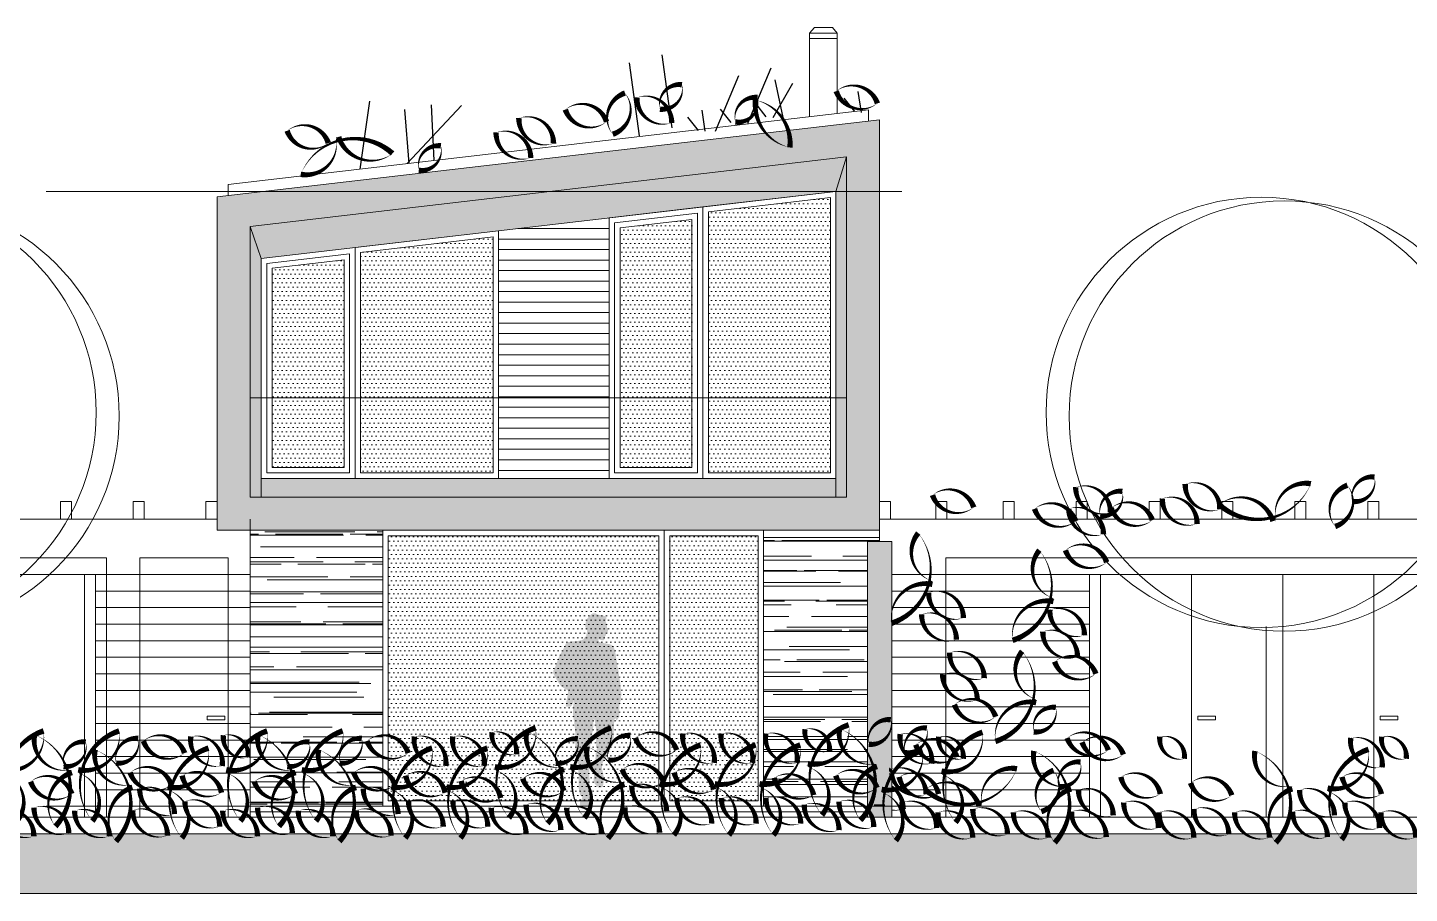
# Model space of a CAD drawing. Header units: metres. Extents: x -686 to 211, y -481 to 125.
# Drawn here: x -603.69 to -591.18, y -342.67 to -334.83 of the extents above; entities that cross this region are included whole.
import ezdxf

# ---------------------------------------------------------------- set-up
doc = ezdxf.new("R2010")
doc.units = ezdxf.units.M
doc.linetypes.add('ČERCHOVANÁ', pattern=[25.4, 12.7, -6.35, 0, -6.35])
doc.layers.add('FLOATINGWINDOWS', color=2, linetype='Continuous', plot=False)
for name, color, linetype in [('SRAFA', 251, 'Continuous'), ('SRAFY', 3, 'Continuous'), ('srafy sklo', 252, 'Continuous'), ('stafaz', 254, 'Continuous'), ('stávající stromy', 86, 'Continuous'), ('zariz.predmety', 203, 'Continuous'), ('ZDIVO', 1, 'Continuous')]:
    doc.layers.add(name, color=color, linetype=linetype)
pattern_1 = [(0, (-319.36679, 14.72619), (0.01984375, 0.0396875), [0, -0.0396875])]
pattern_2 = [(0, (-319.36679, 14.72619), (0, 0.09525), [])]

msp = doc.modelspace()

# ---------------------------------------------------------------- hatches: boundary and pattern name
at = {"linetype": 'Continuous', "lineweight": 0}
h = msp.add_hatch(dxfattribs=at)
h.set_pattern_fill('DOTS', color=256, scale=0.025, style=0)
h.set_pattern_definition(pattern_1)
h.paths.add_polyline_path([(-596.42, -336.371), (-597.525, -336.5), (-597.525, -338.185), (-596.42, -338.185)])
h = msp.add_hatch(dxfattribs=at)
h.set_pattern_fill('DOTS', color=256, scale=0.025, style=0)
h.set_pattern_definition(pattern_1)
h.paths.add_polyline_path([(-597.675, -336.568), (-598.325, -336.644), (-598.325, -338.185), (-597.675, -338.185)])
h = msp.add_hatch(dxfattribs=at)
h.set_pattern_fill('DOTS', color=256, scale=0.025, style=0)
h.set_pattern_definition(pattern_1)
h.paths.add_polyline_path([(-599.475, -336.727), (-600.675, -336.867), (-600.675, -338.185), (-599.475, -338.185)])
h = msp.add_hatch(dxfattribs=at)
h.set_pattern_fill('DOTS', color=256, scale=0.025, style=0)
h.set_pattern_definition(pattern_1)
h.paths.add_polyline_path([(-600.825, -336.935), (-601.475, -337.011), (-601.475, -338.185), (-600.825, -338.185)])
h = msp.add_hatch(dxfattribs=at)
h.set_pattern_fill('DOTS', color=256, scale=0.025, style=0)
h.set_pattern_definition(pattern_1)
h.paths.add_polyline_path([(-600.825, -338.185), (-601.475, -338.185), (-601.475, -338.815), (-600.825, -338.815)])
h = msp.add_hatch(dxfattribs=at)
h.set_pattern_fill('DOTS', color=256, scale=0.025, style=0)
h.set_pattern_definition(pattern_1)
h.paths.add_polyline_path([(-599.475, -338.185), (-600.675, -338.185), (-600.675, -338.865), (-599.475, -338.865)])
h = msp.add_hatch(dxfattribs=at)
h.set_pattern_fill('DOTS', color=256, scale=0.025, style=0)
h.set_pattern_definition(pattern_1)
h.paths.add_polyline_path([(-597.675, -338.185), (-598.325, -338.185), (-598.325, -338.815), (-597.675, -338.815)])
h = msp.add_hatch(dxfattribs=at)
h.set_pattern_fill('DOTS', color=256, scale=0.025, style=0)
h.set_pattern_definition(pattern_1)
h.paths.add_polyline_path([(-596.42, -338.185), (-597.525, -338.185), (-597.525, -338.865), (-596.42, -338.865)])
h = msp.add_hatch(dxfattribs=at)
h.set_pattern_fill('AR-RROOF', color=256, scale=0.008, style=0)
h.set_pattern_definition([(0, (-229.82789, -79.5359), (0.44704, 0.2032), [3.048, -0.4064, 1.016, -0.2032]), (0, (-229.55763, -79.4343), (-0.2032, 0.270256), [0.6096, -0.067056, 1.2192, -0.1524]), (0, (-229.72629, -79.36319), (1.05664, 0.136144), [1.6256, -0.28448, 0.8128, -0.2032])])
h.paths.add_polyline_path([(-600.475, -339.285), (-601.675, -339.285), (-601.675, -341.885), (-600.475, -341.885)])
h = msp.add_hatch(dxfattribs=at)
h.set_pattern_fill('DOTS', color=256, scale=0.025, style=0)
h.set_pattern_definition(pattern_1)
h.paths.add_polyline_path([(-597.975, -339.435), (-600.425, -339.435), (-600.425, -341.835), (-597.975, -341.835)])
h = msp.add_hatch(dxfattribs=at)
h.set_pattern_fill('DOTS', color=256, scale=0.025, style=0)
h.set_pattern_definition(pattern_1)
h.paths.add_polyline_path([(-597.075, -339.435), (-597.875, -339.435), (-597.875, -341.835), (-597.075, -341.835)])
h = msp.add_hatch(dxfattribs=at)
h.set_pattern_fill('AR-RROOF', color=256, scale=0.008, style=0)
h.set_pattern_definition([(0, (-319.36679, 14.72619), (0.44704, 0.2032), [3.048, -0.4064, 1.016, -0.2032]), (0, (-319.09653, 14.8278), (-0.2032, 0.270256), [0.6096, -0.067056, 1.2192, -0.1524]), (0, (-319.26519, 14.89891), (1.05664, 0.136144), [1.6256, -0.28448, 0.8128, -0.2032])])
h.paths.add_polyline_path([(-596.085, -339.485), (-595.975, -339.485), (-595.975, -339.385), (-597.025, -339.385), (-597.025, -341.885), (-596.085, -341.885)])
at = {"layer": 'SRAFA', "linetype": 'Continuous', "lineweight": 0}
h = msp.add_hatch(dxfattribs=at)
h.set_pattern_fill('LINE', color=256, scale=0.03, style=0)
h.set_pattern_definition(pattern_2)
h.paths.add_polyline_path([(-598.425, -336.555), (-599.425, -336.671), (-599.425, -338.185), (-598.425, -338.185)])
h = msp.add_hatch(dxfattribs=at)
h.set_pattern_fill('LINE', color=256, scale=0.03, style=0)
h.set_pattern_definition(pattern_2)
h.paths.add_polyline_path([(-598.425, -338.185), (-599.425, -338.185), (-599.425, -338.915), (-598.425, -338.915)])
at = {"layer": 'SRAFA', "linetype": 'Continuous'}
msp.add_hatch(color=256, dxfattribs=at).paths.add_polyline_path([(-657.785, -342.135), (-558.475, -342.135), (-558.475, -342.674), (-657.785, -342.674)])
at = {"layer": 'srafy sklo', "linetype": 'Continuous', "lineweight": 0}
for color, points in [(256, [(-595.975, -335.665), (-596.802, -335.761, -0.098463), (-596.787, -335.917, -0.164338), (-597.007, -335.785), (-601.546, -336.315), (-598.957, -336.315), (-596.275, -336.002), (-596.275, -336.315), (-595.975, -336.315)]), (256, [(-596.802, -335.761), (-597.007, -335.785, 0.164338), (-596.787, -335.917, 0.098463)]), (253, [(-596.275, -336.002), (-598.957, -336.315), (-596.37, -336.315)]), (253, [(-596.275, -336.002), (-596.37, -336.315), (-596.275, -336.315)]), (256, [(-601.675, -336.632), (-598.957, -336.315), (-601.546, -336.315), (-601.975, -336.365), (-601.975, -338.915), (-601.675, -338.915)]), (253, [(-596.37, -336.315), (-598.957, -336.315), (-601.675, -336.632), (-601.575, -336.922)]), (253, [(-596.275, -336.315), (-596.37, -336.315), (-596.37, -338.185), (-596.275, -338.185)]), (256, [(-595.975, -336.315), (-596.275, -336.315), (-596.275, -338.915), (-595.975, -338.915)]), (253, [(-601.575, -336.922), (-601.675, -336.632), (-601.675, -338.185), (-601.575, -338.185)]), (253, [(-601.575, -338.185), (-601.675, -338.185), (-601.675, -338.915), (-601.575, -338.915)]), (253, [(-596.275, -338.185), (-596.37, -338.185), (-596.37, -338.915), (-596.275, -338.915)]), (256, [(-601.675, -338.915), (-601.975, -338.915), (-601.975, -339.385), (-600.725, -339.385), (-600.725, -339.085), (-601.675, -339.085)]), (253, [(-601.575, -338.915), (-601.675, -338.915), (-601.675, -339.085), (-601.575, -339.085)]), (253, [(-596.37, -338.915), (-597.575, -338.915), (-598.425, -338.915), (-601.575, -338.915), (-601.575, -339.085), (-596.37, -339.085)]), (256, [(-595.975, -339.125), (-595.975, -338.915), (-596.275, -338.915), (-596.275, -339.085), (-600.725, -339.085), (-600.725, -339.385), (-595.975, -339.385)]), (253, [(-596.275, -338.915), (-596.37, -338.915), (-596.37, -339.085), (-596.275, -339.085)]), (256, [(-595.865, -339.485), (-596.085, -339.485), (-596.085, -341.985), (-595.865, -341.985), (-595.865, -341.6, -0.016056), (-595.867, -341.585, -0.472772), (-595.869, -341.549, -0.004975), (-595.865, -341.547), (-595.865, -340.226, -0.001196), (-595.867, -340.227, -0.086513), (-595.865, -340.12)])]:
    msp.add_hatch(color=color, dxfattribs=at).paths.add_polyline_path(points)
at = {"layer": 'stafaz', "linetype": 'Continuous', "ltscale": 0.001}
msp.add_hatch(color=256, dxfattribs=at).paths.add_polyline_path([(-598.563, -341.094), (-598.553, -341.109), (-598.551, -341.127), (-598.549, -341.142), (-598.547, -341.155), (-598.545, -341.17), (-598.543, -341.185), (-598.542, -341.205), (-598.542, -341.218), (-598.542, -341.232), (-598.542, -341.249), (-598.541, -341.263), (-598.541, -341.277), (-598.543, -341.291), (-598.545, -341.306), (-598.537, -341.319), (-598.544, -341.332), (-598.543, -341.342), (-598.535, -341.359), (-598.542, -341.385), (-598.545, -341.403), (-598.547, -341.416), (-598.547, -341.436), (-598.549, -341.462), (-598.56, -341.478), (-598.572, -341.493), (-598.576, -341.506), (-598.578, -341.526), (-598.578, -341.539), (-598.575, -341.553), (-598.57, -341.569), (-598.564, -341.588), (-598.561, -341.614), (-598.564, -341.639), (-598.564, -341.65), (-598.563, -341.663), (-598.556, -341.678), (-598.545, -341.691), (-598.533, -341.703), (-598.522, -341.714), (-598.51, -341.718), (-598.497, -341.713), (-598.484, -341.709), (-598.479, -341.694), (-598.476, -341.679), (-598.474, -341.663), (-598.474, -341.647), (-598.473, -341.633), (-598.474, -341.619), (-598.476, -341.603), (-598.478, -341.592), (-598.48, -341.58), (-598.485, -341.563), (-598.488, -341.549), (-598.489, -341.531), (-598.49, -341.508), (-598.48, -341.486), (-598.467, -341.467), (-598.46, -341.453), (-598.452, -341.441), (-598.442, -341.424), (-598.432, -341.407), (-598.426, -341.395), (-598.417, -341.376), (-598.41, -341.358), (-598.404, -341.344), (-598.394, -341.336), (-598.39, -341.32), (-598.386, -341.299), (-598.384, -341.286), (-598.383, -341.27), (-598.383, -341.252), (-598.384, -341.229), (-598.383, -341.202), (-598.381, -341.187), (-598.381, -341.173), (-598.38, -341.151), (-598.379, -341.133), (-598.378, -341.112), (-598.376, -341.097), (-598.365, -341.088), (-598.359, -341.11), (-598.35, -341.1), (-598.34, -341.086), (-598.333, -341.072), (-598.333, -341.055), (-598.333, -341.044), (-598.333, -341.028), (-598.333, -341.015), (-598.333, -340.997), (-598.333, -340.984), (-598.329, -340.964), (-598.325, -340.946), (-598.322, -340.932), (-598.319, -340.921), (-598.317, -340.91), (-598.316, -340.893), (-598.315, -340.882), (-598.315, -340.863), (-598.315, -340.852), (-598.317, -340.836), (-598.318, -340.825), (-598.319, -340.811), (-598.321, -340.791), (-598.323, -340.773), (-598.325, -340.759), (-598.327, -340.744), (-598.33, -340.733), (-598.333, -340.713), (-598.336, -340.696), (-598.337, -340.685), (-598.339, -340.664), (-598.341, -340.651), (-598.344, -340.635), (-598.349, -340.615), (-598.351, -340.602), (-598.353, -340.59), (-598.355, -340.574), (-598.357, -340.562), (-598.36, -340.548), (-598.362, -340.532), (-598.363, -340.519), (-598.366, -340.505), (-598.369, -340.49), (-598.372, -340.474), (-598.376, -340.462), (-598.382, -340.444), (-598.392, -340.432), (-598.404, -340.423), (-598.418, -340.417), (-598.433, -340.414), (-598.449, -340.411), (-598.467, -340.408), (-598.48, -340.405), (-598.495, -340.401), (-598.514, -340.397), (-598.524, -340.377), (-598.512, -340.373), (-598.502, -340.377), (-598.487, -340.38), (-598.474, -340.381), (-598.466, -340.37), (-598.463, -340.358), (-598.461, -340.347), (-598.454, -340.336), (-598.451, -340.322), (-598.439, -340.312), (-598.436, -340.299), (-598.436, -340.285), (-598.439, -340.275), (-598.444, -340.263), (-598.445, -340.251), (-598.445, -340.239), (-598.449, -340.227), (-598.456, -340.211), (-598.451, -340.192), (-598.45, -340.18), (-598.451, -340.169), (-598.462, -340.163), (-598.475, -340.158), (-598.486, -340.157), (-598.492, -340.155), (-598.526, -340.148), (-598.536, -340.143), (-598.549, -340.137), (-598.56, -340.137), (-598.571, -340.137), (-598.584, -340.144), (-598.595, -340.155), (-598.609, -340.169), (-598.624, -340.186), (-598.632, -340.202), (-598.636, -340.214), (-598.638, -340.23), (-598.639, -340.241), (-598.639, -340.252), (-598.638, -340.264), (-598.634, -340.276), (-598.623, -340.294), (-598.626, -340.315), (-598.63, -340.33), (-598.632, -340.342), (-598.643, -340.352), (-598.651, -340.362), (-598.66, -340.375), (-598.677, -340.381), (-598.694, -340.384), (-598.708, -340.387), (-598.72, -340.387), (-598.733, -340.389), (-598.747, -340.391), (-598.76, -340.392), (-598.773, -340.394), (-598.786, -340.396), (-598.799, -340.399), (-598.814, -340.409), (-598.823, -340.425), (-598.832, -340.446), (-598.837, -340.457), (-598.847, -340.476), (-598.858, -340.493), (-598.866, -340.507), (-598.874, -340.521), (-598.882, -340.54), (-598.888, -340.553), (-598.892, -340.566), (-598.896, -340.577), (-598.902, -340.596), (-598.911, -340.618), (-598.918, -340.633), (-598.925, -340.647), (-598.931, -340.661), (-598.931, -340.676), (-598.923, -340.694), (-598.912, -340.715), (-598.903, -340.732), (-598.894, -340.746), (-598.886, -340.76), (-598.878, -340.772), (-598.866, -340.787), (-598.851, -340.802), (-598.837, -340.813), (-598.824, -340.821), (-598.813, -340.827), (-598.796, -340.836), (-598.799, -340.871), (-598.801, -340.885), (-598.805, -340.903), (-598.809, -340.922), (-598.811, -340.936), (-598.813, -340.954), (-598.815, -340.965), (-598.817, -340.978), (-598.805, -340.984), (-598.789, -340.984), (-598.778, -340.984), (-598.764, -340.974), (-598.758, -340.962), (-598.752, -340.949), (-598.745, -340.933), (-598.743, -340.92), (-598.739, -340.907), (-598.742, -340.92), (-598.743, -340.931), (-598.745, -340.946), (-598.747, -340.957), (-598.75, -340.975), (-598.753, -340.995), (-598.753, -341.011), (-598.753, -341.023), (-598.753, -341.034), (-598.753, -341.045), (-598.752, -341.06), (-598.75, -341.072), (-598.746, -341.093), (-598.742, -341.111), (-598.74, -341.125), (-598.738, -341.139), (-598.737, -341.152), (-598.735, -341.171), (-598.733, -341.189), (-598.732, -341.21), (-598.731, -341.227), (-598.731, -341.24), (-598.73, -341.251), (-598.73, -341.265), (-598.729, -341.28), (-598.729, -341.301), (-598.729, -341.314), (-598.729, -341.335), (-598.729, -341.354), (-598.728, -341.367), (-598.727, -341.38), (-598.724, -341.401), (-598.723, -341.412), (-598.72, -341.425), (-598.718, -341.437), (-598.715, -341.449), (-598.713, -341.463), (-598.711, -341.476), (-598.709, -341.495), (-598.707, -341.519), (-598.705, -341.535), (-598.705, -341.553), (-598.704, -341.567), (-598.703, -341.582), (-598.702, -341.595), (-598.701, -341.606), (-598.701, -341.626), (-598.701, -341.639), (-598.701, -341.651), (-598.701, -341.671), (-598.701, -341.689), (-598.701, -341.71), (-598.7, -341.721), (-598.697, -341.738), (-598.694, -341.754), (-598.69, -341.768), (-598.689, -341.779), (-598.679, -341.79), (-598.666, -341.806), (-598.678, -341.825), (-598.685, -341.84), (-598.688, -341.854), (-598.69, -341.866), (-598.687, -341.877), (-598.671, -341.884), (-598.656, -341.885), (-598.646, -341.885), (-598.628, -341.885), (-598.611, -341.885), (-598.599, -341.882), (-598.589, -341.869), (-598.585, -341.854), (-598.591, -341.838), (-598.595, -341.826), (-598.599, -341.812), (-598.605, -341.793), (-598.601, -341.771), (-598.599, -341.758), (-598.599, -341.747), (-598.6, -341.736), (-598.6, -341.716), (-598.601, -341.697), (-598.601, -341.68), (-598.601, -341.667), (-598.602, -341.652), (-598.602, -341.634), (-598.603, -341.616), (-598.603, -341.597), (-598.603, -341.575), (-598.603, -341.562), (-598.603, -341.551), (-598.604, -341.53), (-598.604, -341.513), (-598.604, -341.494), (-598.602, -341.476), (-598.602, -341.457), (-598.6, -341.438), (-598.599, -341.425), (-598.598, -341.403), (-598.598, -341.383), (-598.596, -341.359), (-598.595, -341.344), (-598.594, -341.322), (-598.591, -341.304), (-598.589, -341.285), (-598.582, -341.256), (-598.579, -341.236), (-598.576, -341.224), (-598.575, -341.213), (-598.572, -341.2), (-598.571, -341.187), (-598.569, -341.172), (-598.568, -341.161), (-598.567, -341.145), (-598.566, -341.124), (-598.565, -341.112)])

# ---------------------------------------------------------------- linework, layer by layer
at = {"linetype": 'Continuous', "lineweight": 0}
for p, q in [((-601.575, -338.915), (-596.375, -338.915)), ((-596.085, -341.885), (-601.675, -341.885)), ((-596.085, -341.935), (-601.675, -341.935)), ((-595.965, -341.885), (-595.975, -341.885))]:
    msp.add_line(p, q, dxfattribs=at)
at = {"color": 251, "linetype": 'Continuous', "lineweight": 0}
for p, q in [((-603.075, -339.785), (-606.575, -339.785)), ((-603.175, -341.985), (-603.175, -339.785)), ((-603.075, -341.985), (-603.075, -339.785)), ((-603.075, -339.785), (-601.675, -339.785)), ((-594.075, -339.785), (-595.865, -339.785)), ((-590.575, -339.785), (-594.075, -339.785)), ((-594.075, -341.985), (-594.075, -339.785)), ((-593.975, -341.985), (-593.975, -339.785)), ((-593.15, -341.985), (-593.15, -339.785)), ((-592.325, -341.985), (-592.325, -339.785)), ((-591.5, -341.985), (-591.5, -339.785)), ((-603.075, -339.935), (-601.675, -339.935)), ((-594.075, -339.935), (-595.865, -339.935)), ((-594.075, -339.935), (-595.865, -339.935)), ((-603.075, -340.085), (-601.675, -340.085)), ((-594.075, -340.085), (-595.865, -340.085)), ((-603.075, -340.235), (-601.675, -340.235)), ((-594.075, -340.235), (-595.865, -340.235)), ((-603.075, -340.385), (-601.675, -340.385)), ((-594.075, -340.385), (-595.865, -340.385)), ((-594.075, -340.385), (-595.865, -340.385)), ((-603.075, -340.535), (-601.675, -340.535)), ((-594.075, -340.535), (-595.865, -340.535)), ((-603.075, -340.685), (-601.675, -340.685)), ((-594.075, -340.685), (-595.865, -340.685)), ((-603.075, -340.835), (-601.675, -340.835)), ((-594.075, -340.835), (-595.865, -340.835)), ((-594.075, -340.835), (-595.865, -340.835)), ((-603.075, -340.985), (-601.675, -340.985)), ((-594.075, -340.985), (-595.865, -340.985)), ((-603.075, -341.135), (-601.675, -341.135)), ((-594.075, -341.135), (-595.865, -341.135)), ((-603.075, -341.285), (-601.675, -341.285)), ((-594.075, -341.285), (-595.865, -341.285)), ((-594.075, -341.285), (-595.865, -341.285)), ((-603.075, -341.435), (-601.675, -341.435)), ((-594.075, -341.435), (-595.865, -341.435)), ((-603.075, -341.585), (-601.675, -341.585)), ((-603.075, -341.585), (-601.675, -341.585)), ((-594.075, -341.585), (-595.867, -341.585)), ((-603.075, -341.735), (-601.675, -341.735)), ((-594.075, -341.735), (-595.865, -341.735)), ((-594.075, -341.735), (-595.865, -341.735)), ((-603.075, -341.885), (-601.675, -341.885)), ((-594.075, -341.885), (-595.865, -341.885))]:
    msp.add_line(p, q, dxfattribs=at)
for points in [[(-593.092, -341.068), (-592.933, -341.068), (-592.933, -341.101), (-593.092, -341.101)], [(-591.442, -341.068), (-591.283, -341.068), (-591.283, -341.101), (-591.442, -341.101)]]:
    msp.add_lwpolyline(points, close=True, dxfattribs=at)
at = {"color": 251, "linetype": 'ČERCHOVANÁ', "lineweight": 0, "ltscale": 0.01, "const_width": 0.1, "flags": 128}
msp.add_lwpolyline([(-595.975, -341.867), (-595.975, -341.885)], dxfattribs=at)
at = {"layer": 'FLOATINGWINDOWS', "linetype": 'Continuous', "lineweight": 0}
for p, q in [((-595.775, -336.315), (-603.523, -336.315)), ((-601.675, -341.985), (-601.675, -339.285)), ((-595.775, -341.885), (-603.523, -341.885))]:
    msp.add_line(p, q, dxfattribs=at)
at = {"layer": 'SRAFA', "linetype": 'Continuous', "lineweight": 0}
msp.add_lwpolyline([(-657.785, -342.135), (-558.475, -342.135), (-558.475, -342.674), (-657.785, -342.674)], close=True, dxfattribs=at)
at = {"layer": 'SRAFY', "linetype": 'Continuous', "lineweight": 0}
for p, q in [((-596.61, -334.881), (-596.566, -334.831)), ((-596.403, -334.831), (-596.566, -334.831)), ((-596.36, -334.881), (-596.403, -334.831)), ((-596.61, -335.638), (-596.61, -334.881)), ((-596.36, -334.881), (-596.61, -334.881)), ((-596.36, -334.931), (-596.61, -334.931)), ((-596.36, -335.609), (-596.36, -334.881)), ((-596.075, -335.677), (-596.075, -335.576)), ((-595.975, -335.665), (-601.975, -336.365)), ((-595.975, -335.665), (-595.975, -339.385)), ((-596.275, -336.002), (-596.37, -336.315)), ((-596.275, -339.085), (-596.275, -336.002)), ((-601.875, -336.353), (-601.875, -336.253)), ((-596.37, -336.315), (-601.575, -336.922)), ((-596.37, -338.915), (-596.37, -336.315)), ((-601.975, -336.365), (-601.975, -339.385)), ((-601.675, -336.632), (-601.675, -339.085)), ((-601.675, -339.085), (-601.675, -336.632)), ((-601.575, -336.922), (-601.675, -336.632)), ((-600.725, -338.915), (-600.725, -336.823)), ((-601.575, -336.922), (-601.575, -338.915)), ((-601.675, -338.185), (-596.275, -338.185)), ((-601.579, -338.915), (-601.575, -338.915)), ((-601.579, -338.915), (-596.37, -338.915)), ((-601.575, -338.915), (-601.575, -339.085)), ((-596.37, -338.915), (-596.37, -339.085)), ((-601.675, -339.085), (-596.275, -339.085)), ((-601.975, -339.385), (-596.085, -339.385)), ((-601.975, -339.385), (-595.975, -339.385)), ((-601.975, -339.385), (-595.975, -339.385)), ((-601.675, -341.985), (-601.675, -339.385)), ((-600.475, -341.885), (-600.475, -339.385)), ((-597.025, -341.885), (-597.025, -339.385)), ((-595.975, -339.385), (-595.975, -339.485)), ((-596.085, -341.985), (-596.085, -339.485)), ((-596.085, -339.485), (-595.865, -339.485)), ((-595.865, -341.985), (-595.865, -339.485))]:
    msp.add_line(p, q, dxfattribs=at)
at = {"layer": 'SRAFY', "color": 251, "linetype": 'Continuous', "lineweight": 0}
for p, q in [((-601.975, -339.285), (-608.475, -339.285)), ((-589.475, -339.285), (-595.975, -339.285)), ((-602.975, -339.635), (-607.875, -339.635)), ((-602.975, -341.985), (-602.975, -339.635)), ((-602.675, -339.635), (-601.875, -339.635)), ((-602.675, -341.985), (-602.675, -339.635)), ((-601.875, -341.985), (-601.875, -339.635)), ((-595.375, -341.985), (-595.375, -339.635)), ((-590.475, -339.635), (-595.375, -339.635))]:
    msp.add_line(p, q, dxfattribs=at)
at = {"layer": 'SRAFY', "linetype": 'Continuous', "lineweight": 0}
msp.add_lwpolyline([(-596.075, -335.576), (-601.875, -336.253)], dxfattribs=at)
for points in [[(-595.975, -335.665), (-601.975, -336.365), (-601.975, -339.385), (-595.975, -339.385)], [(-596.275, -336.002), (-601.675, -336.632), (-601.675, -339.085), (-596.275, -339.085)], [(-596.275, -336.002), (-601.675, -336.632), (-601.675, -339.085), (-596.275, -339.085)], [(-597.575, -336.455), (-596.37, -336.315), (-596.37, -338.915), (-597.575, -338.915)], [(-598.425, -336.555), (-597.575, -336.455), (-597.575, -338.915), (-598.425, -338.915)], [(-597.525, -336.5), (-596.42, -336.371), (-596.42, -338.865), (-597.525, -338.865)], [(-598.375, -336.599), (-597.625, -336.512), (-597.625, -338.865), (-598.375, -338.865)], [(-598.325, -336.644), (-597.675, -336.568), (-597.675, -338.815), (-598.325, -338.815)], [(-600.725, -336.823), (-599.425, -336.671), (-599.425, -338.915), (-600.725, -338.915)], [(-600.675, -336.867), (-599.475, -336.727), (-599.475, -338.865), (-600.675, -338.865)], [(-601.525, -336.967), (-600.775, -336.879), (-600.775, -338.865), (-601.525, -338.865)], [(-601.475, -337.011), (-600.825, -336.935), (-600.825, -338.815), (-601.475, -338.815)], [(-597.925, -341.885), (-597.925, -339.385), (-600.475, -339.385), (-600.475, -341.885)], [(-597.975, -341.835), (-597.975, -339.435), (-600.425, -339.435), (-600.425, -341.835)], [(-597.025, -341.885), (-597.025, -339.385), (-597.925, -339.385), (-597.925, -341.885)], [(-597.075, -341.835), (-597.075, -339.435), (-597.875, -339.435), (-597.875, -341.835)]]:
    msp.add_lwpolyline(points, close=True, dxfattribs=at)
at = {"layer": 'SRAFY', "color": 251, "linetype": 'Continuous', "lineweight": 0}
for points in [[(-603.393, -339.125), (-603.293, -339.125), (-603.293, -339.285), (-603.393, -339.285)], [(-602.735, -339.125), (-602.635, -339.125), (-602.635, -339.285), (-602.735, -339.285)], [(-602.075, -339.125), (-601.975, -339.125), (-601.975, -339.285), (-602.075, -339.285)], [(-595.975, -339.125), (-595.875, -339.125), (-595.875, -339.285), (-595.975, -339.285)], [(-595.975, -339.125), (-595.875, -339.125), (-595.875, -339.285), (-595.975, -339.285)], [(-595.975, -339.125), (-595.875, -339.125), (-595.875, -339.285), (-595.975, -339.285)], [(-595.465, -339.125), (-595.365, -339.125), (-595.365, -339.285), (-595.465, -339.285)], [(-594.855, -339.125), (-594.755, -339.125), (-594.755, -339.285), (-594.855, -339.285)], [(-594.195, -339.125), (-594.095, -339.125), (-594.095, -339.285), (-594.195, -339.285)], [(-593.535, -339.125), (-593.435, -339.125), (-593.435, -339.285), (-593.535, -339.285)], [(-592.875, -339.125), (-592.775, -339.125), (-592.775, -339.285), (-592.875, -339.285)], [(-592.215, -339.125), (-592.115, -339.125), (-592.115, -339.285), (-592.215, -339.285)], [(-591.555, -339.125), (-591.455, -339.125), (-591.455, -339.285), (-591.555, -339.285)], [(-602.065, -341.068), (-601.905, -341.068), (-601.905, -341.101), (-602.065, -341.101)]]:
    msp.add_lwpolyline(points, close=True, dxfattribs=at)
at = {"layer": 'stávající stromy', "linetype": 'Continuous', "lineweight": 0}
msp.add_line((-592.473, -340.256), (-592.473, -341.985), dxfattribs=at)
for points in [[(-595.874, -341.101, 0, 0, -0.520567), (-595.874, -341.101, 0, 0.05, -0.520567), (-596.073, -341.323, 0, 0.05, -0.520567), (-595.874, -341.101, 0.05, 0.05, 0)], [(-603.546, -341.202, 0, 0, -0.520567), (-603.546, -341.202, 0, 0.05, -0.520567), (-603.915, -341.554, 0, 0.05, -0.520567), (-603.908, -341.585, 0, 0.05, -0.520567), (-603.788, -342.019, 0, 0.05, -0.520567), (-603.546, -341.202, 0.05, 0.05, 0)], [(-603.438, -342.067, 0, 0, -0.520567), (-603.438, -342.067, 0, 0.05, -0.520567), (-603.288, -341.579, 0, 0.05, -0.520567), (-603.31, -341.556, 0, 0.05, -0.520567), (-603.627, -341.237, 0, 0.05, -0.520567), (-603.438, -342.067, 0.05, 0.05, 0)], [(-602.862, -341.202, 0, 0, -0.520567), (-602.862, -341.202, 0, 0.05, -0.520567), (-603.232, -341.554, 0, 0.05, -0.520567), (-603.224, -341.585, 0, 0.05, -0.520567), (-603.104, -342.019, 0, 0.05, -0.520567), (-602.862, -341.202, 0.05, 0.05, 0)], [(-601.694, -341.442, 0, 0, -0.520567), (-601.694, -341.442, 0, 0.05, -0.520567), (-601.917, -341.242, 0, 0.05, -0.520567), (-601.694, -341.442, 0.05, 0.05, 0)], [(-601.521, -341.202, 0, 0, -0.520567), (-601.521, -341.202, 0, 0.05, -0.520567), (-601.891, -341.554, 0, 0.05, -0.520567), (-601.883, -341.585, 0, 0.05, -0.520567), (-601.763, -342.019, 0, 0.05, -0.520567), (-601.521, -341.202, 0.05, 0.05, 0)], [(-601.414, -342.067, 0, 0, -0.520567), (-601.414, -342.067, 0, 0.05, -0.520567), (-601.264, -341.579, 0, 0.05, -0.520567), (-601.285, -341.556, 0, 0.05, -0.520567), (-601.603, -341.237, 0, 0.05, -0.520567), (-601.414, -342.067, 0.05, 0.05, 0)], [(-600.837, -341.202, 0, 0, -0.520567), (-600.837, -341.202, 0, 0.05, -0.520567), (-601.207, -341.554, 0, 0.05, -0.520567), (-601.2, -341.585, 0, 0.05, -0.520567), (-601.079, -342.019, 0, 0.05, -0.520567), (-600.837, -341.202, 0.05, 0.05, 0)], [(-599.263, -341.414, 0, 0, -0.520567), (-599.263, -341.414, 0, 0.05, -0.520567), (-599.485, -341.215, 0, 0.05, -0.520567), (-599.263, -341.414, 0.05, 0.05, 0)], [(-599.09, -341.174, 0, 0, -0.520567), (-599.09, -341.174, 0, 0.05, -0.520567), (-599.459, -341.527, 0, 0.05, -0.520567), (-599.452, -341.558, 0, 0.05, -0.520567), (-599.332, -341.991, 0, 0.05, -0.520567), (-599.09, -341.174, 0.05, 0.05, 0)], [(-598.982, -342.04, 0, 0, -0.520567), (-598.982, -342.04, 0, 0.05, -0.520567), (-598.832, -341.551, 0, 0.05, -0.520567), (-598.854, -341.528, 0, 0.05, -0.520567), (-599.171, -341.209, 0, 0.05, -0.520567), (-598.982, -342.04, 0.05, 0.05, 0)], [(-598.406, -341.174, 0, 0, -0.520567), (-598.406, -341.174, 0, 0.05, -0.520567), (-598.776, -341.527, 0, 0.05, -0.520567), (-598.768, -341.558, 0, 0.05, -0.520567), (-598.648, -341.991, 0, 0.05, -0.520567), (-598.406, -341.174, 0.05, 0.05, 0)], [(-597.813, -341.376, 0, 0, -0.520567), (-597.813, -341.376, 0, 0.05, -0.520567), (-598.186, -341.265, 0, 0.05, -0.520567), (-597.813, -341.376, 0.05, 0.05, 0)], [(-597.756, -341.226, 0, 0, -0.520567), (-597.756, -341.226, 0, 0.05, -0.520567), (-597.473, -341.492, 0, 0.05, -0.520567), (-597.756, -341.226, 0.05, 0.05, 0)], [(-597.409, -341.226, 0, 0, -0.520567), (-597.409, -341.226, 0, 0.05, -0.520567), (-597.126, -341.492, 0, 0.05, -0.520567), (-597.409, -341.226, 0.05, 0.05, 0)], [(-597.006, -341.226, 0, 0, -0.520567), (-597.006, -341.226, 0, 0.05, -0.520567), (-596.723, -341.492, 0, 0.05, -0.520567), (-597.006, -341.226, 0.05, 0.05, 0)], [(-596.429, -341.387, 0, 0, -0.520567), (-596.429, -341.387, 0, 0.05, -0.520567), (-596.651, -341.187, 0, 0.05, -0.520567), (-596.429, -341.387, 0.05, 0.05, 0)], [(-596.255, -341.147, 0, 0, -0.520567), (-596.255, -341.147, 0, 0.05, -0.520567), (-596.625, -341.499, 0, 0.05, -0.520567), (-596.617, -341.53, 0, 0.05, -0.520567), (-596.497, -341.964, 0, 0.05, -0.520567), (-596.255, -341.147, 0.05, 0.05, 0)], [(-596.148, -342.012, 0, 0, -0.520567), (-596.148, -342.012, 0, 0.05, -0.520567), (-595.998, -341.524, 0, 0.05, -0.520567), (-596.02, -341.501, 0, 0.05, -0.520567), (-596.337, -341.181, 0, 0.05, -0.520567), (-596.148, -342.012, 0.05, 0.05, 0)], [(-595.788, -341.231, 0, 0, -0.520567), (-595.788, -341.231, 0, 0.05, -0.520567), (-595.505, -341.498, 0, 0.05, -0.520567), (-595.788, -341.231, 0.05, 0.05, 0)], [(-595.044, -341.214, 0, 0, -0.520567), (-595.044, -341.214, 0, 0.05, -0.520567), (-595.414, -341.567, 0, 0.05, -0.520567), (-595.407, -341.598, 0, 0.05, -0.520567), (-595.287, -342.031, 0, 0.05, -0.520567), (-595.044, -341.214, 0.05, 0.05, 0)], [(-603.164, -341.302, 0, 0, -0.520567), (-603.164, -341.302, 0, 0.05, -0.520567), (-603.364, -341.524, 0, 0.05, -0.520567), (-603.164, -341.302, 0.05, 0.05, 0)], [(-602.689, -341.271, 0, 0, -0.520567), (-602.689, -341.271, 0, 0.05, -0.520567), (-602.889, -341.494, 0, 0.05, -0.520567), (-602.689, -341.271, 0.05, 0.05, 0)], [(-602.269, -341.403, 0, 0, -0.520567), (-602.269, -341.403, 0, 0.05, -0.520567), (-602.642, -341.293, 0, 0.05, -0.520567), (-602.269, -341.403, 0.05, 0.05, 0)], [(-602.052, -341.357, 0, 0, -0.520567), (-602.052, -341.357, 0, 0.05, -0.520567), (-602.422, -341.709, 0, 0.05, -0.520567), (-602.414, -341.74, 0, 0.05, -0.520567), (-602.294, -342.173, 0, 0.05, -0.520567), (-602.052, -341.357, 0.05, 0.05, 0)], [(-602.212, -341.253, 0, 0, -0.520567), (-602.212, -341.253, 0, 0.05, -0.520567), (-601.929, -341.52, 0, 0.05, -0.520567), (-602.212, -341.253, 0.05, 0.05, 0)], [(-601.139, -341.302, 0, 0, -0.520567), (-601.139, -341.302, 0, 0.05, -0.520567), (-601.339, -341.524, 0, 0.05, -0.520567), (-601.139, -341.302, 0.05, 0.05, 0)], [(-600.664, -341.271, 0, 0, -0.520567), (-600.664, -341.271, 0, 0.05, -0.520567), (-600.864, -341.494, 0, 0.05, -0.520567), (-600.664, -341.271, 0.05, 0.05, 0)], [(-600.244, -341.403, 0, 0, -0.520567), (-600.244, -341.403, 0, 0.05, -0.520567), (-600.617, -341.293, 0, 0.05, -0.520567), (-600.244, -341.403, 0.05, 0.05, 0)], [(-600.028, -341.357, 0, 0, -0.520567), (-600.028, -341.357, 0, 0.05, -0.520567), (-600.398, -341.709, 0, 0.05, -0.520567), (-600.39, -341.74, 0, 0.05, -0.520567), (-600.27, -342.173, 0, 0.05, -0.520567), (-600.028, -341.357, 0.05, 0.05, 0)], [(-600.187, -341.253, 0, 0, -0.520567), (-600.187, -341.253, 0, 0.05, -0.520567), (-599.904, -341.52, 0, 0.05, -0.520567), (-600.187, -341.253, 0.05, 0.05, 0)], [(-599.528, -341.357, 0, 0, -0.520567), (-599.528, -341.357, 0, 0.05, -0.520567), (-599.898, -341.709, 0, 0.05, -0.520567), (-599.89, -341.74, 0, 0.05, -0.520567), (-599.77, -342.173, 0, 0.05, -0.520567), (-599.528, -341.357, 0.05, 0.05, 0)], [(-599.84, -341.253, 0, 0, -0.520567), (-599.84, -341.253, 0, 0.05, -0.520567), (-599.557, -341.52, 0, 0.05, -0.520567), (-599.84, -341.253, 0.05, 0.05, 0)], [(-598.708, -341.274, 0, 0, -0.520567), (-598.708, -341.274, 0, 0.05, -0.520567), (-598.908, -341.496, 0, 0.05, -0.520567), (-598.708, -341.274, 0.05, 0.05, 0)], [(-598.435, -342.175, 0, 0, -0.520567), (-598.435, -342.175, 0, 0.05, -0.520567), (-598.285, -341.687, 0, 0.05, -0.520567), (-598.306, -341.664, 0, 0.05, -0.520567), (-598.624, -341.344, 0, 0.05, -0.520567), (-598.435, -342.175, 0.05, 0.05, 0)], [(-598.233, -341.244, 0, 0, -0.520567), (-598.233, -341.244, 0, 0.05, -0.520567), (-598.433, -341.466, 0, 0.05, -0.520567), (-598.233, -341.244, 0.05, 0.05, 0)], [(-597.596, -341.329, 0, 0, -0.520567), (-597.596, -341.329, 0, 0.05, -0.520567), (-597.966, -341.681, 0, 0.05, -0.520567), (-597.959, -341.712, 0, 0.05, -0.520567), (-597.838, -342.146, 0, 0.05, -0.520567), (-597.596, -341.329, 0.05, 0.05, 0)], [(-597.097, -341.329, 0, 0, -0.520567), (-597.097, -341.329, 0, 0.05, -0.520567), (-597.466, -341.681, 0, 0.05, -0.520567), (-597.459, -341.712, 0, 0.05, -0.520567), (-597.339, -342.146, 0, 0.05, -0.520567), (-597.097, -341.329, 0.05, 0.05, 0)], [(-596.694, -341.329, 0, 0, -0.520567), (-596.694, -341.329, 0, 0.05, -0.520567), (-597.063, -341.681, 0, 0.05, -0.520567), (-597.056, -341.712, 0, 0.05, -0.520567), (-596.936, -342.146, 0, 0.05, -0.520567), (-596.694, -341.329, 0.05, 0.05, 0)], [(-595.218, -341.454, 0, 0, -0.520567), (-595.218, -341.454, 0, 0.05, -0.520567), (-595.44, -341.255, 0, 0.05, -0.520567), (-595.218, -341.454, 0.05, 0.05, 0)], [(-593.768, -341.416, 0, 0, -0.520567), (-593.768, -341.416, 0, 0.05, -0.520567), (-594.141, -341.305, 0, 0.05, -0.520567), (-593.768, -341.416, 0.05, 0.05, 0)], [(-593.215, -341.454, 0, 0, -0.520567), (-593.215, -341.454, 0, 0.05, -0.520567), (-593.437, -341.255, 0, 0.05, -0.520567), (-593.215, -341.454, 0.05, 0.05, 0)], [(-591.708, -341.266, 0, 0, -0.520567), (-591.708, -341.266, 0, 0.05, -0.520567), (-591.425, -341.532, 0, 0.05, -0.520567), (-591.708, -341.266, 0.05, 0.05, 0)], [(-591.206, -341.454, 0, 0, -0.520567), (-591.206, -341.454, 0, 0.05, -0.520567), (-591.429, -341.255, 0, 0.05, -0.520567), (-591.206, -341.454, 0.05, 0.05, 0)], [(-602.89, -342.203, 0, 0, -0.520567), (-602.89, -342.203, 0, 0.05, -0.520567), (-602.741, -341.714, 0, 0.05, -0.520567), (-602.762, -341.691, 0, 0.05, -0.520567), (-603.079, -341.372, 0, 0.05, -0.520567), (-602.89, -342.203, 0.05, 0.05, 0)], [(-600.866, -342.203, 0, 0, -0.520567), (-600.866, -342.203, 0, 0.05, -0.520567), (-600.716, -341.714, 0, 0.05, -0.520567), (-600.738, -341.691, 0, 0.05, -0.520567), (-601.055, -341.372, 0, 0.05, -0.520567), (-600.866, -342.203, 0.05, 0.05, 0)], [(-595.586, -341.379, 0, 0, -0.520567), (-595.586, -341.379, 0, 0.05, -0.520567), (-595.956, -341.732, 0, 0.05, -0.520567), (-595.948, -341.762, 0, 0.05, -0.520567), (-595.828, -342.196, 0, 0.05, -0.520567), (-595.586, -341.379, 0.05, 0.05, 0)], [(-594.389, -342.215, 0, 0, -0.520567), (-594.389, -342.215, 0, 0.05, -0.520567), (-594.24, -341.727, 0, 0.05, -0.520567), (-594.261, -341.704, 0, 0.05, -0.520567), (-594.578, -341.384, 0, 0.05, -0.520567), (-594.389, -342.215, 0.05, 0.05, 0)], [(-592.387, -342.215, 0, 0, -0.520567), (-592.387, -342.215, 0, 0.05, -0.520567), (-592.237, -341.727, 0, 0.05, -0.520567), (-592.258, -341.704, 0, 0.05, -0.520567), (-592.576, -341.384, 0, 0.05, -0.520567), (-592.387, -342.215, 0.05, 0.05, 0)], [(-591.548, -341.369, 0, 0, -0.520567), (-591.548, -341.369, 0, 0.05, -0.520567), (-591.918, -341.721, 0, 0.05, -0.520567), (-591.911, -341.752, 0, 0.05, -0.520567), (-591.791, -342.186, 0, 0.05, -0.520567), (-591.548, -341.369, 0.05, 0.05, 0)], [(-603.29, -341.772, 0, 0, -0.520567), (-603.29, -341.772, 0, 0.05, -0.520567), (-603.663, -341.662, 0, 0.05, -0.520567), (-603.29, -341.772, 0.05, 0.05, 0)], [(-602.389, -341.691, 0, 0, -0.520567), (-602.389, -341.691, 0, 0.05, -0.520567), (-602.762, -341.58, 0, 0.05, -0.520567), (-602.389, -341.691, 0.05, 0.05, 0)], [(-602.291, -341.607, 0, 0, -0.520567), (-602.291, -341.607, 0, 0.05, -0.520567), (-601.935, -341.762, 0, 0.05, -0.520567), (-602.291, -341.607, 0.05, 0.05, 0)], [(-601.265, -341.772, 0, 0, -0.520567), (-601.265, -341.772, 0, 0.05, -0.520567), (-601.638, -341.662, 0, 0.05, -0.520567), (-601.265, -341.772, 0.05, 0.05, 0)], [(-600.364, -341.691, 0, 0, -0.520567), (-600.364, -341.691, 0, 0.05, -0.520567), (-600.737, -341.58, 0, 0.05, -0.520567), (-600.364, -341.691, 0.05, 0.05, 0)], [(-600.266, -341.607, 0, 0, -0.520567), (-600.266, -341.607, 0, 0.05, -0.520567), (-599.91, -341.762, 0, 0.05, -0.520567), (-600.266, -341.607, 0.05, 0.05, 0)], [(-598.834, -341.745, 0, 0, -0.520567), (-598.834, -341.745, 0, 0.05, -0.520567), (-599.207, -341.634, 0, 0.05, -0.520567), (-598.834, -341.745, 0.05, 0.05, 0)], [(-597.933, -341.663, 0, 0, -0.520567), (-597.933, -341.663, 0, 0.05, -0.520567), (-598.306, -341.552, 0, 0.05, -0.520567), (-597.933, -341.663, 0.05, 0.05, 0)], [(-597.835, -341.579, 0, 0, -0.520567), (-597.835, -341.579, 0, 0.05, -0.520567), (-597.479, -341.734, 0, 0.05, -0.520567), (-597.835, -341.579, 0.05, 0.05, 0)], [(-596.929, -341.627, 0, 0, -0.520567), (-596.929, -341.627, 0, 0.05, -0.520567), (-596.573, -341.783, 0, 0.05, -0.520567), (-596.929, -341.627, 0.05, 0.05, 0)], [(-595.999, -341.717, 0, 0, -0.520567), (-595.999, -341.717, 0, 0.05, -0.520567), (-596.372, -341.607, 0, 0.05, -0.520567), (-595.999, -341.717, 0.05, 0.05, 0)], [(-595.798, -341.619, 0, 0, -0.520567), (-595.798, -341.619, 0, 0.05, -0.520567), (-595.442, -341.774, 0, 0.05, -0.520567), (-595.798, -341.619, 0.05, 0.05, 0)], [(-593.79, -341.619, 0, 0, -0.520567), (-593.79, -341.619, 0, 0.05, -0.520567), (-593.433, -341.774, 0, 0.05, -0.520567), (-593.79, -341.619, 0.05, 0.05, 0)], [(-591.787, -341.619, 0, 0, -0.520567), (-591.787, -341.619, 0, 0.05, -0.520567), (-591.431, -341.774, 0, 0.05, -0.520567), (-591.787, -341.619, 0.05, 0.05, 0)], [(-602.361, -341.955, 0, 0, -0.520567), (-602.361, -341.955, 0, 0.05, -0.520567), (-602.675, -341.725, 0, 0.05, -0.520567), (-602.361, -341.955, 0.05, 0.05, 0)], [(-600.336, -341.955, 0, 0, -0.520567), (-600.336, -341.955, 0, 0.05, -0.520567), (-600.65, -341.725, 0, 0.05, -0.520567), (-600.336, -341.955, 0.05, 0.05, 0)], [(-599.764, -341.655, 0, 0, -0.520567), (-599.764, -341.655, 0, 0.05, -0.520567), (-599.407, -341.81, 0, 0.05, -0.520567), (-599.764, -341.655, 0.05, 0.05, 0)], [(-597.905, -341.927, 0, 0, -0.520567), (-597.905, -341.927, 0, 0.05, -0.520567), (-598.219, -341.697, 0, 0.05, -0.520567), (-597.905, -341.927, 0.05, 0.05, 0)], [(-593.86, -341.967, 0, 0, -0.520567), (-593.86, -341.967, 0, 0.05, -0.520567), (-594.174, -341.737, 0, 0.05, -0.520567), (-593.86, -341.967, 0.05, 0.05, 0)], [(-592.786, -341.785, 0, 0, -0.520567), (-592.786, -341.785, 0, 0.05, -0.520567), (-593.159, -341.674, 0, 0.05, -0.520567), (-592.786, -341.785, 0.05, 0.05, 0)], [(-591.857, -341.967, 0, 0, -0.520567), (-591.857, -341.967, 0, 0.05, -0.520567), (-592.171, -341.737, 0, 0.05, -0.520567), (-591.857, -341.967, 0.05, 0.05, 0)], [(-601.952, -342.069, 0, 0, -0.520567), (-601.952, -342.069, 0, 0.05, -0.520567), (-602.266, -341.839, 0, 0.05, -0.520567), (-601.952, -342.069, 0.05, 0.05, 0)], [(-599.927, -342.069, 0, 0, -0.520567), (-599.927, -342.069, 0, 0.05, -0.520567), (-600.241, -341.839, 0, 0.05, -0.520567), (-599.927, -342.069, 0.05, 0.05, 0)], [(-599.524, -342.069, 0, 0, -0.520567), (-599.524, -342.069, 0, 0.05, -0.520567), (-599.838, -341.839, 0, 0.05, -0.520567), (-599.524, -342.069, 0.05, 0.05, 0)], [(-598.862, -342.1, 0, 0, -0.520567), (-598.862, -342.1, 0, 0.05, -0.520567), (-599.176, -341.87, 0, 0.05, -0.520567), (-598.862, -342.1, 0.05, 0.05, 0)], [(-597.496, -342.041, 0, 0, -0.520567), (-597.496, -342.041, 0, 0.05, -0.520567), (-597.81, -341.811, 0, 0.05, -0.520567), (-597.496, -342.041, 0.05, 0.05, 0)], [(-597.093, -342.041, 0, 0, -0.520567), (-597.093, -342.041, 0, 0.05, -0.520567), (-597.407, -341.811, 0, 0.05, -0.520567), (-597.093, -342.041, 0.05, 0.05, 0)], [(-596.69, -342.041, 0, 0, -0.520567), (-596.69, -342.041, 0, 0.05, -0.520567), (-597.003, -341.811, 0, 0.05, -0.520567), (-596.69, -342.041, 0.05, 0.05, 0)], [(-596.343, -342.101, 0, 0, -0.520567), (-596.343, -342.101, 0, 0.05, -0.520567), (-596.657, -341.871, 0, 0.05, -0.520567), (-596.343, -342.101, 0.05, 0.05, 0)], [(-596.028, -342.073, 0, 0, -0.520567), (-596.028, -342.073, 0, 0.05, -0.520567), (-596.342, -341.843, 0, 0.05, -0.520567), (-596.028, -342.073, 0.05, 0.05, 0)], [(-595.459, -342.081, 0, 0, -0.520567), (-595.459, -342.081, 0, 0.05, -0.520567), (-595.773, -341.851, 0, 0.05, -0.520567), (-595.459, -342.081, 0.05, 0.05, 0)], [(-593.451, -342.081, 0, 0, -0.520567), (-593.451, -342.081, 0, 0.05, -0.520567), (-593.764, -341.851, 0, 0.05, -0.520567), (-593.451, -342.081, 0.05, 0.05, 0)], [(-591.448, -342.081, 0, 0, -0.520567), (-591.448, -342.081, 0, 0.05, -0.520567), (-591.762, -341.851, 0, 0.05, -0.520567), (-591.448, -342.081, 0.05, 0.05, 0)], [(-603.634, -342.156, 0, 0, -0.520567), (-603.634, -342.156, 0, 0.05, -0.520567), (-603.947, -341.926, 0, 0.05, -0.520567), (-603.634, -342.156, 0.05, 0.05, 0)], [(-603.318, -342.128, 0, 0, -0.520567), (-603.318, -342.128, 0, 0.05, -0.520567), (-603.632, -341.898, 0, 0.05, -0.520567), (-603.318, -342.128, 0.05, 0.05, 0)], [(-602.95, -342.156, 0, 0, -0.520567), (-602.95, -342.156, 0, 0.05, -0.520567), (-603.264, -341.926, 0, 0.05, -0.520567), (-602.95, -342.156, 0.05, 0.05, 0)], [(-602.424, -342.151, 0, 0, -0.520567), (-602.424, -342.151, 0, 0.05, -0.520567), (-602.738, -341.921, 0, 0.05, -0.520567), (-602.424, -342.151, 0.05, 0.05, 0)], [(-601.609, -342.156, 0, 0, -0.520567), (-601.609, -342.156, 0, 0.05, -0.520567), (-601.923, -341.926, 0, 0.05, -0.520567), (-601.609, -342.156, 0.05, 0.05, 0)], [(-601.294, -342.128, 0, 0, -0.520567), (-601.294, -342.128, 0, 0.05, -0.520567), (-601.607, -341.898, 0, 0.05, -0.520567), (-601.294, -342.128, 0.05, 0.05, 0)], [(-600.926, -342.156, 0, 0, -0.520567), (-600.926, -342.156, 0, 0.05, -0.520567), (-601.239, -341.926, 0, 0.05, -0.520567), (-600.926, -342.156, 0.05, 0.05, 0)], [(-600.399, -342.151, 0, 0, -0.520567), (-600.399, -342.151, 0, 0.05, -0.520567), (-600.713, -341.921, 0, 0.05, -0.520567), (-600.399, -342.151, 0.05, 0.05, 0)], [(-599.178, -342.129, 0, 0, -0.520567), (-599.178, -342.129, 0, 0.05, -0.520567), (-599.492, -341.899, 0, 0.05, -0.520567), (-599.178, -342.129, 0.05, 0.05, 0)], [(-598.494, -342.129, 0, 0, -0.520567), (-598.494, -342.129, 0, 0.05, -0.520567), (-598.808, -341.899, 0, 0.05, -0.520567), (-598.494, -342.129, 0.05, 0.05, 0)], [(-597.968, -342.123, 0, 0, -0.520567), (-597.968, -342.123, 0, 0.05, -0.520567), (-598.282, -341.894, 0, 0.05, -0.520567), (-597.968, -342.123, 0.05, 0.05, 0)], [(-595.133, -342.169, 0, 0, -0.520567), (-595.133, -342.169, 0, 0.05, -0.520567), (-595.446, -341.939, 0, 0.05, -0.520567), (-595.133, -342.169, 0.05, 0.05, 0)], [(-594.817, -342.14, 0, 0, -0.520567), (-594.817, -342.14, 0, 0.05, -0.520567), (-595.131, -341.91, 0, 0.05, -0.520567), (-594.817, -342.14, 0.05, 0.05, 0)], [(-594.449, -342.169, 0, 0, -0.520567), (-594.449, -342.169, 0, 0.05, -0.520567), (-594.763, -341.939, 0, 0.05, -0.520567), (-594.449, -342.169, 0.05, 0.05, 0)], [(-593.923, -342.163, 0, 0, -0.520567), (-593.923, -342.163, 0, 0.05, -0.520567), (-594.237, -341.933, 0, 0.05, -0.520567), (-593.923, -342.163, 0.05, 0.05, 0)], [(-593.13, -342.169, 0, 0, -0.520567), (-593.13, -342.169, 0, 0.05, -0.520567), (-593.444, -341.939, 0, 0.05, -0.520567), (-593.13, -342.169, 0.05, 0.05, 0)], [(-592.814, -342.14, 0, 0, -0.520567), (-592.814, -342.14, 0, 0.05, -0.520567), (-593.128, -341.91, 0, 0.05, -0.520567), (-592.814, -342.14, 0.05, 0.05, 0)], [(-592.446, -342.169, 0, 0, -0.520567), (-592.446, -342.169, 0, 0.05, -0.520567), (-592.76, -341.939, 0, 0.05, -0.520567), (-592.446, -342.169, 0.05, 0.05, 0)], [(-591.92, -342.163, 0, 0, -0.520567), (-591.92, -342.163, 0, 0.05, -0.520567), (-592.234, -341.933, 0, 0.05, -0.520567), (-591.92, -342.163, 0.05, 0.05, 0)], [(-591.121, -342.169, 0, 0, -0.520567), (-591.121, -342.169, 0, 0.05, -0.520567), (-591.435, -341.939, 0, 0.05, -0.520567), (-591.121, -342.169, 0.05, 0.05, 0)]]:
    msp.add_lwpolyline(points, format="xyseb", close=True, dxfattribs=at)
for centre in [(-605.018, -338.317), (-604.81, -338.35), (-592.518, -338.317), (-592.31, -338.35)]:
    msp.add_circle(centre, 1.949, dxfattribs=at)
at = {"layer": 'zariz.predmety', "color": 253, "linetype": 'Continuous', "ltscale": 0.001}
for p, q in [((-597.855, -335.74), (-597.944, -335.077)), ((-598.15, -335.812), (-598.239, -335.149)), ((-597.167, -335.698), (-596.956, -335.195)), ((-597.461, -335.769), (-597.25, -335.266)), ((-596.94, -335.645), (-596.76, -335.333)), ((-596.847, -335.645), (-596.92, -335.304)), ((-596.139, -335.599), (-596.168, -335.41)), ((-600.678, -336.113), (-600.592, -335.498)), ((-600.234, -336.063), (-600.275, -335.573)), ((-600.254, -336.063), (-599.76, -335.536)), ((-600.008, -336.035), (-600.033, -335.53)), ((-597.554, -335.769), (-597.582, -335.58)), ((-597.32, -335.69), (-597.416, -335.569)), ((-597.001, -335.638), (-597.097, -335.517)), ((-596.2, -335.592), (-596.296, -335.471)), ((-597.614, -335.762), (-597.711, -335.641))]:
    msp.add_line(p, q, dxfattribs=at)
for points in [[(-597.964, -335.57, 0, 0, -0.520567), (-597.964, -335.57, 0, 0.05, -0.520567), (-597.765, -335.348, 0, 0.05, -0.520567), (-597.964, -335.57, 0.05, 0.05, 0)], [(-596.368, -335.407, 0, 0, -0.520567), (-596.368, -335.407, 0, 0.05, -0.520567), (-595.995, -335.517, 0, 0.05, -0.520567), (-596.368, -335.407, 0.05, 0.05, 0)], [(-598.391, -335.797, 0, 0, -0.520567), (-598.391, -335.797, 0, 0.05, -0.520567), (-598.281, -335.424, 0, 0.05, -0.520567), (-598.391, -335.797, 0.05, 0.05, 0)], [(-598.172, -335.464, 0, 0, -0.520567), (-598.172, -335.464, 0, 0.05, -0.520567), (-597.858, -335.694, 0, 0.05, -0.520567), (-598.172, -335.464, 0.05, 0.05, 0)], [(-597.281, -335.686, 0, 0, -0.520567), (-597.281, -335.686, 0, 0.05, -0.520567), (-597.081, -335.464, 0, 0.05, -0.520567), (-597.281, -335.686, 0.05, 0.05, 0)], [(-598.821, -335.574, 0, 0, -0.520567), (-598.821, -335.574, 0, 0.05, -0.520567), (-598.448, -335.684, 0, 0.05, -0.520567), (-598.821, -335.574, 0.05, 0.05, 0)], [(-597.1, -335.487, 0, 0, -0.520567), (-597.1, -335.487, 0, 0.05, -0.380448), (-596.787, -335.917, 0, 0.05, -0.380448), (-597.1, -335.487, 0.05, 0.05, 0)], [(-601.34, -335.766, 0, 0, -0.520567), (-601.34, -335.766, 0, 0.05, -0.520567), (-600.967, -335.877, 0, 0.05, -0.520567), (-601.34, -335.766, 0.05, 0.05, 0)], [(-599.242, -335.651, 0, 0, -0.520567), (-599.242, -335.651, 0, 0.05, -0.520567), (-598.928, -335.881, 0, 0.05, -0.520567), (-599.242, -335.651, 0.05, 0.05, 0)], [(-600.386, -335.971, 0, 0, -0.520567), (-600.386, -335.971, 0, 0.05, -0.520567), (-600.874, -335.821, 0, 0.05, -0.520567), (-600.897, -335.843, 0, 0.05, -0.520567), (-601.217, -336.16, 0, 0.05, -0.520567), (-600.386, -335.971, 0.05, 0.05, 0)], [(-599.448, -335.781, 0, 0, -0.520567), (-599.448, -335.781, 0, 0.05, -0.520567), (-599.135, -336.011, 0, 0.05, -0.520567), (-599.448, -335.781, 0.05, 0.05, 0)], [(-600.148, -336.124, 0, 0, -0.520567), (-600.148, -336.124, 0, 0.05, -0.520567), (-599.948, -335.902, 0, 0.05, -0.520567), (-600.148, -336.124, 0.05, 0.05, 0)]]:
    msp.add_lwpolyline(points, format="xyseb", close=True, dxfattribs=at)
at = {"layer": 'zariz.predmety', "color": 251, "linetype": 'Continuous', "ltscale": 0.001}
for points in [[(-594.199, -338.994, 0, 0, -0.520567), (-594.199, -338.994, 0, 0.05, -0.520567), (-593.885, -339.224, 0, 0.05, -0.520567), (-594.199, -338.994, 0.05, 0.05, 0)], [(-593.208, -338.966, 0, 0, -0.520567), (-593.208, -338.966, 0, 0.05, -0.520567), (-592.894, -339.196, 0, 0.05, -0.520567), (-593.208, -338.966, 0.05, 0.05, 0)], [(-592.9, -339.152, 0, 0, -0.520567), (-592.9, -339.152, 0, 0.05, -0.520567), (-592.412, -339.302, 0, 0.05, -0.520567), (-592.389, -339.28, 0, 0.05, -0.520567), (-592.07, -338.963, 0, 0.05, -0.520567), (-592.9, -339.152, 0.05, 0.05, 0)], [(-591.849, -339.35, 0, 0, -0.520567), (-591.849, -339.35, 0, 0.05, -0.520567), (-591.739, -338.977, 0, 0.05, -0.520567), (-591.849, -339.35, 0.05, 0.05, 0)], [(-591.694, -339.124, 0, 0, -0.520567), (-591.694, -339.124, 0, 0.05, -0.520567), (-591.494, -338.902, 0, 0.05, -0.520567), (-591.694, -339.124, 0.05, 0.05, 0)], [(-595.496, -339.066, 0, 0, -0.520567), (-595.496, -339.066, 0, 0.05, -0.520567), (-595.123, -339.177, 0, 0.05, -0.520567), (-595.496, -339.066, 0.05, 0.05, 0)], [(-593.977, -339.254, 0, 0, -0.520567), (-593.977, -339.254, 0, 0.05, -0.520567), (-593.777, -339.032, 0, 0.05, -0.520567), (-593.977, -339.254, 0.05, 0.05, 0)], [(-593.414, -339.097, 0, 0, -0.520567), (-593.414, -339.097, 0, 0.05, -0.520567), (-593.1, -339.327, 0, 0.05, -0.520567), (-593.414, -339.097, 0.05, 0.05, 0)], [(-594.572, -339.191, 0, 0, -0.520567), (-594.572, -339.191, 0, 0.05, -0.520567), (-594.199, -339.302, 0, 0.05, -0.520567), (-594.572, -339.191, 0.05, 0.05, 0)], [(-594.262, -339.19, 0, 0, -0.520567), (-594.262, -339.19, 0, 0.05, -0.520567), (-593.948, -339.42, 0, 0.05, -0.520567), (-594.262, -339.19, 0.05, 0.05, 0)], [(-593.878, -339.183, 0, 0, -0.520567), (-593.878, -339.183, 0, 0.05, -0.520567), (-593.505, -339.293, 0, 0.05, -0.520567), (-593.878, -339.183, 0.05, 0.05, 0)], [(-595.867, -340.227, 0, 0, -0.520567), (-595.867, -340.227, 0, 0.05, -0.520567), (-595.497, -339.874, 0, 0.05, -0.520567), (-595.505, -339.843, 0, 0.05, -0.520567), (-595.625, -339.41, 0, 0.05, -0.520567), (-595.867, -340.227, 0.05, 0.05, 0)], [(-594.77, -340.382, 0, 0, -0.520567), (-594.77, -340.382, 0, 0.05, -0.520567), (-594.401, -340.03, 0, 0.05, -0.520567), (-594.408, -339.999, 0, 0.05, -0.520567), (-594.528, -339.565, 0, 0.05, -0.520567), (-594.77, -340.382, 0.05, 0.05, 0)], [(-594.292, -339.565, 0, 0, -0.520567), (-594.292, -339.565, 0, 0.05, -0.520567), (-593.919, -339.675, 0, 0.05, -0.520567), (-594.292, -339.565, 0.05, 0.05, 0)], [(-595.531, -339.949, 0, 0, -0.520567), (-595.531, -339.949, 0, 0.05, -0.520567), (-595.217, -340.179, 0, 0.05, -0.520567), (-595.531, -339.949, 0.05, 0.05, 0)], [(-594.434, -340.105, 0, 0, -0.520567), (-594.434, -340.105, 0, 0.05, -0.520567), (-594.12, -340.335, 0, 0.05, -0.520567), (-594.434, -340.105, 0.05, 0.05, 0)], [(-595.594, -340.146, 0, 0, -0.520567), (-595.594, -340.146, 0, 0.05, -0.520567), (-595.28, -340.376, 0, 0.05, -0.520567), (-595.594, -340.146, 0.05, 0.05, 0)], [(-594.497, -340.302, 0, 0, -0.520567), (-594.497, -340.302, 0, 0.05, -0.520567), (-594.183, -340.531, 0, 0.05, -0.520567), (-594.497, -340.302, 0.05, 0.05, 0)], [(-595.341, -340.494, 0, 0, -0.520567), (-595.341, -340.494, 0, 0.05, -0.520567), (-595.028, -340.724, 0, 0.05, -0.520567), (-595.341, -340.494, 0.05, 0.05, 0)], [(-594.926, -341.298, 0, 0, -0.520567), (-594.926, -341.298, 0, 0.05, -0.520567), (-594.557, -340.946, 0, 0.05, -0.520567), (-594.564, -340.915, 0, 0.05, -0.520567), (-594.684, -340.481, 0, 0.05, -0.520567), (-594.926, -341.298, 0.05, 0.05, 0)], [(-594.39, -340.574, 0, 0, -0.520567), (-594.39, -340.574, 0, 0.05, -0.520567), (-594.017, -340.685, 0, 0.05, -0.520567), (-594.39, -340.574, 0.05, 0.05, 0)], [(-595.404, -340.691, 0, 0, -0.520567), (-595.404, -340.691, 0, 0.05, -0.520567), (-595.091, -340.921, 0, 0.05, -0.520567), (-595.404, -340.691, 0.05, 0.05, 0)], [(-595.297, -340.964, 0, 0, -0.520567), (-595.297, -340.964, 0, 0.05, -0.520567), (-594.924, -341.074, 0, 0.05, -0.520567), (-595.297, -340.964, 0.05, 0.05, 0)], [(-594.579, -341.211, 0, 0, -0.520567), (-594.579, -341.211, 0, 0.05, -0.520567), (-594.38, -340.989, 0, 0.05, -0.520567), (-594.579, -341.211, 0.05, 0.05, 0)], [(-595.747, -341.399, 0, 0, -0.520567), (-595.747, -341.399, 0, 0.05, -0.520567), (-595.547, -341.176, 0, 0.05, -0.520567), (-595.747, -341.399, 0.05, 0.05, 0)], [(-594.277, -341.267, 0, 0, -0.520567), (-594.277, -341.267, 0, 0.05, -0.520567), (-593.904, -341.377, 0, 0.05, -0.520567), (-594.277, -341.267, 0.05, 0.05, 0)], [(-595.648, -341.327, 0, 0, -0.520567), (-595.648, -341.327, 0, 0.05, -0.520567), (-595.275, -341.438, 0, 0.05, -0.520567), (-595.648, -341.327, 0.05, 0.05, 0)], [(-594.355, -341.706, 0, 0, -0.520567), (-594.355, -341.706, 0, 0.05, -0.520567), (-594.156, -341.484, 0, 0.05, -0.520567), (-594.355, -341.706, 0.05, 0.05, 0)], [(-595.869, -341.549, 0, 0, 0), (-595.869, -341.549, 0, 0.05, -0.520567), (-595.555, -341.778, 0, 0.046, -0.472772), (-595.867, -341.585, 0, 0.046, -0.472772)], [(-595.562, -341.734, 0, 0, -0.520567), (-595.562, -341.734, 0, 0.05, -0.520567), (-595.073, -341.884, 0, 0.05, -0.520567), (-595.05, -341.862, 0, 0.05, -0.520567), (-594.731, -341.545, 0, 0.05, -0.520567), (-595.562, -341.734, 0.05, 0.05, 0)], [(-594.51, -341.933, 0, 0, -0.520567), (-594.51, -341.933, 0, 0.05, -0.520567), (-594.4, -341.56, 0, 0.05, -0.520567), (-594.51, -341.933, 0.05, 0.05, 0)]]:
    msp.add_lwpolyline(points, format="xyseb", close=True, dxfattribs=at)
msp.add_lwpolyline([(-595.865, -341.708, 0.0242, 0.05, -0.252995), (-595.762, -341.909, 0, 0.0115, -0.11049), (-595.865, -341.92, 0, 0.0115, -0.11049)], format="xyseb", dxfattribs=at)
msp.add_lwpolyline([(-595.865, -341.708, 0.0242, 0.05, -0.252995), (-595.762, -341.909, 0, 0.0115, -0.11049), (-595.865, -341.92, 0, 0.0115, -0.11049)], format="xyseb", dxfattribs=at)
at = {"layer": 'ZDIVO', "linetype": 'Continuous', "lineweight": 0}
for p, q in [((-598.425, -338.915), (-598.425, -336.555)), ((-599.425, -338.915), (-599.425, -336.671)), ((-570.975, -341.985), (-657.785, -341.985)), ((-595.975, -341.985), (-608.365, -341.985)), ((-583.475, -341.985), (-595.865, -341.985))]:
    msp.add_line(p, q, dxfattribs=at)

doc.saveas('drawing.dxf')
